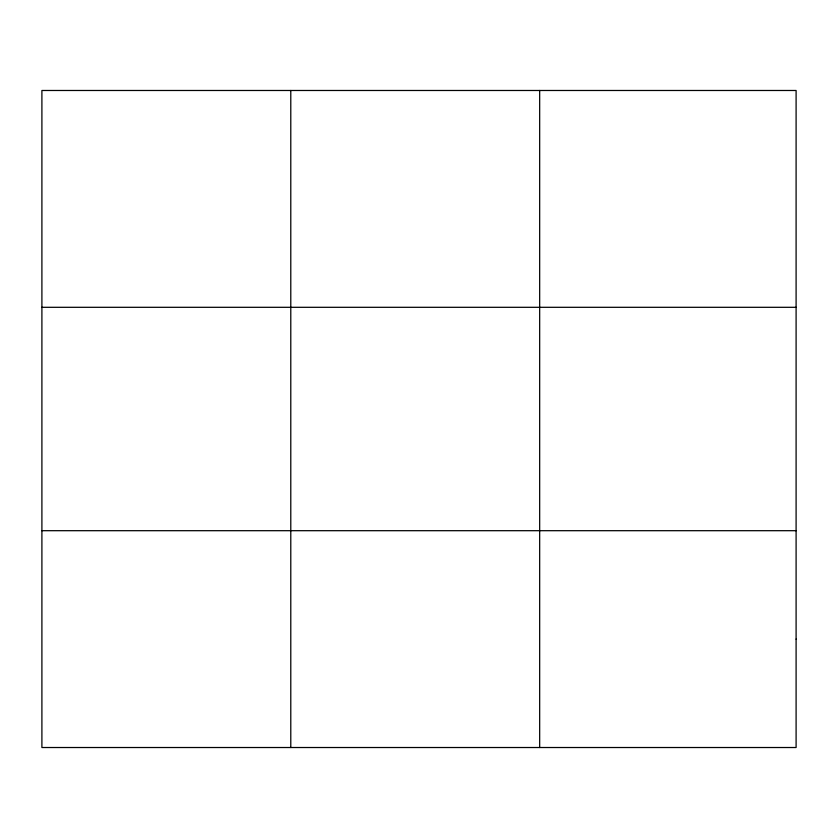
<?xml version="1.0" encoding="UTF-8"?>
<svg xmlns="http://www.w3.org/2000/svg" width="838" height="838" viewBox="0 0 838 838"><rect width="100%" height="100%" fill="white"/><g stroke="black" fill="none" stroke-linecap="round" stroke-linejoin="round"><path stroke-width="1.26" d="M290.786 747.517L290.786 90.483M539.672 747.517L539.672 90.483M41.9 307.305L796.1 307.305M41.9 530.695L796.1 530.695M796.1 639.111L796.1 747.517L41.9 747.517L41.9 90.483L796.1 90.483L796.1 639.111"/></g></svg>
